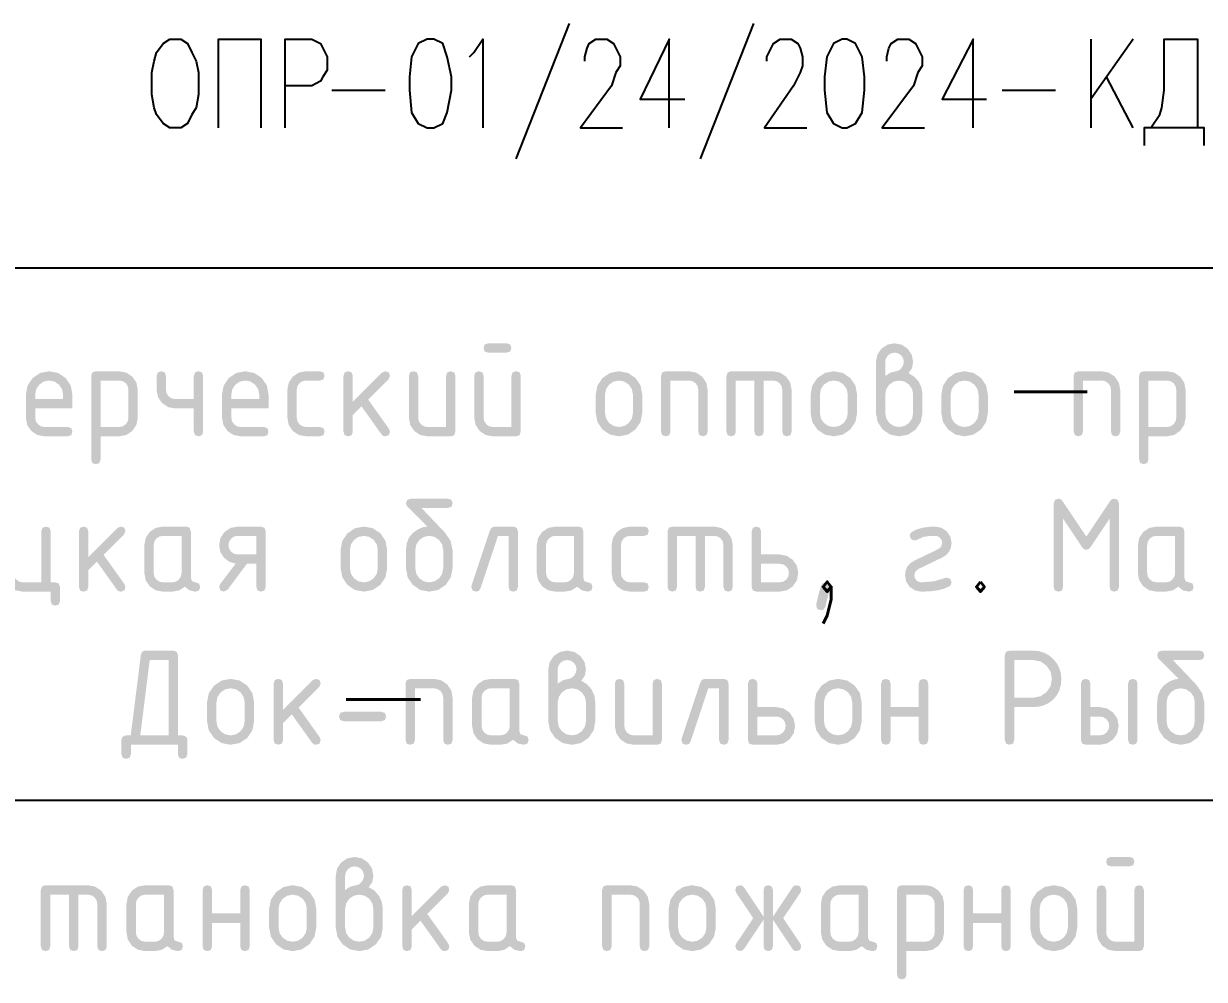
# Model space of a CAD drawing. Header units: millimetres. Extents: x 0 to 420, y 0 to 297.
# Drawn here: x 361.11 to 383.63, y 18.68 to 36.91 of the extents above; entities that cross this region are included whole.
import ezdxf

# ---------------------------------------------------------------- set-up
doc = ezdxf.new("R2010")
doc.units = ezdxf.units.MM
doc.layers.get('0').update_dxf_attribs({"linetype": 'CONTINUOUS'})
doc.styles.get("Standard").update_dxf_attribs({"font": 'STANDARD'})

msp = doc.modelspace()

# ---------------------------------------------------------------- hatches: boundary and pattern name
at = {"true_color": 0x000007}
h = msp.add_hatch(color=0, dxfattribs=at)
h.paths.add_polyline_path([(370.592507, 30.193639), (370.592507, 29.129793), (370.570252, 29.063096), (370.503761, 29.041048), (370.060033, 29.041048), (369.922505, 29.066679), (369.808128, 29.143574), (369.731233, 29.25802), (369.705602, 29.39603), (369.705602, 30.193639), (369.72765, 30.260129), (369.794347, 30.282384), (369.860838, 30.260129), (369.883093, 30.193639), (369.883093, 29.39603), (369.896046, 29.3283), (369.935458, 29.270904), (369.992578, 29.231492), (370.060033, 29.218539), (370.415016, 29.218539), (370.415016, 30.193639), (370.437064, 30.260129), (370.503761, 30.282384), (370.570252, 30.260129)], flags=0)
h.paths.add_polyline_path([(370.324616, 30.637367), (369.971287, 30.637367), (369.905073, 30.659416), (369.883093, 30.726113), (369.905073, 30.792603), (369.971287, 30.814858), (370.324616, 30.814858), (370.391107, 30.792603), (370.413362, 30.726113), (370.391107, 30.659416)], flags=0)
h = msp.add_hatch(color=0, dxfattribs=at)
h.paths.add_polyline_path([(377.543505, 30.193639), (377.651405, 30.260129), (377.750211, 30.282384), (377.803058, 30.297749), (377.852185, 30.34412), (377.88643, 30.401998), (377.897936, 30.459876), (377.88512, 30.528984), (377.846673, 30.586104), (377.789554, 30.624551), (377.720445, 30.637367), (377.651819, 30.624276), (377.594768, 30.585553), (377.556321, 30.528089), (377.543505, 30.459876)], flags=0)
h.paths.add_polyline_path([(377.986682, 30.246004), (378.096305, 30.179789), (378.18071, 30.083396), (378.234798, 29.966469), (378.252919, 29.839207), (378.252919, 29.484225), (378.220328, 29.313072), (378.122832, 29.170032), (377.979447, 29.073294), (377.809191, 29.041048), (377.638038, 29.073363), (377.494998, 29.170583), (377.39826, 29.313555), (377.366013, 29.484225), (377.366013, 30.459876), (377.391714, 30.597404), (377.469091, 30.711781), (377.583606, 30.788951), (377.720445, 30.814858), (377.857973, 30.788882), (377.97235, 30.71123), (378.04952, 30.596301), (378.075428, 30.459876), (378.053172, 30.339091)], flags=0)
h.paths.add_polyline_path([(378.075428, 29.484225), (378.075428, 29.839207), (378.055997, 29.941251), (377.997706, 30.027172), (377.911717, 30.085738), (377.809191, 30.105444), (377.706251, 30.085738), (377.620675, 30.027172), (377.56266, 29.941251), (377.543505, 29.839207), (377.543505, 29.484225), (377.56266, 29.381285), (377.620675, 29.295709), (377.706251, 29.237694), (377.809191, 29.218539), (377.911717, 29.237969), (377.997706, 29.29626), (378.055997, 29.382181)], flags=0)
h = msp.add_hatch(color=0, dxfattribs=at)
h.paths.add_polyline_path([(361.5982, 30.105444), (361.495949, 30.085738), (361.410235, 30.027172), (361.351944, 29.941251), (361.332514, 29.839207), (361.332514, 29.750462), (361.864437, 29.750462), (361.864437, 29.839207), (361.844731, 29.941251), (361.786164, 30.027172), (361.700244, 30.085738)], flags=0)
h.paths.add_polyline_path([(361.332514, 29.57297), (361.332514, 29.39603), (361.345468, 29.3283), (361.384879, 29.270904), (361.441999, 29.231492), (361.509454, 29.218539), (361.953182, 29.218539), (362.019673, 29.196284), (362.041928, 29.129793), (362.019673, 29.063096), (361.953182, 29.041048), (361.509454, 29.041048), (361.371926, 29.066679), (361.257549, 29.143574), (361.180654, 29.25802), (361.155023, 29.39603), (361.155023, 29.839207), (361.187338, 30.009464), (361.284558, 30.152849), (361.42753, 30.249863), (361.5982, 30.282384), (361.770317, 30.250207), (361.913495, 30.153951), (362.009751, 30.011255), (362.041928, 29.839207), (362.041928, 29.57297)], flags=0)
h = msp.add_hatch(color=0, dxfattribs=at)
h.paths.add_polyline_path([(362.401809, 30.193639), (362.423858, 30.260129), (362.490555, 30.282384), (362.933732, 30.282384), (363.07126, 30.256477), (363.185637, 30.179307), (363.262808, 30.065206), (363.288715, 29.927953), (363.288715, 29.39603), (363.262808, 29.258709), (363.185637, 29.144125), (363.07126, 29.066748), (362.933732, 29.041048), (362.579301, 29.041048), (362.579301, 28.59787), (362.557045, 28.53138), (362.490555, 28.509125), (362.423858, 28.53138), (362.401809, 28.59787)], flags=0)
h.paths.add_polyline_path([(362.579301, 30.105444), (362.579301, 29.218539), (362.933732, 29.218539), (363.001945, 29.231355), (363.059409, 29.269802), (363.098132, 29.327128), (363.111223, 29.39603), (363.111223, 29.927953), (363.098408, 29.996855), (363.05996, 30.054181), (363.002841, 30.092628), (362.933732, 30.105444)], flags=0)
for points in [[(364.535501, 30.193639), (364.535501, 29.129793), (364.513246, 29.063096), (364.446756, 29.041048), (364.380059, 29.063096), (364.35801, 29.129793), (364.35801, 29.57297), (364.003027, 29.57297), (363.86736, 29.598326), (363.752776, 29.674945), (363.674641, 29.787806), (363.648596, 29.921338), (363.648596, 30.193639), (363.670645, 30.260129), (363.737342, 30.282384), (363.803832, 30.260129), (363.826087, 30.193639), (363.826087, 29.927953), (363.839041, 29.860222), (363.878453, 29.802827), (363.935572, 29.763415), (364.003027, 29.750462), (364.35801, 29.750462), (364.35801, 30.193639), (364.380059, 30.260129), (364.446756, 30.282384), (364.513246, 30.260129)], [(366.319661, 29.927953), (366.319661, 29.39603), (366.332614, 29.3283), (366.372026, 29.270904), (366.429146, 29.231492), (366.496601, 29.218539), (366.762838, 29.218539), (366.829328, 29.196284), (366.851583, 29.129793), (366.829328, 29.063096), (366.762838, 29.041048), (366.496601, 29.041048), (366.359072, 29.066679), (366.244695, 29.143574), (366.167801, 29.25802), (366.142169, 29.39603), (366.142169, 29.927953), (366.167801, 30.065206), (366.244695, 30.179307), (366.359072, 30.256477), (366.496601, 30.282384), (366.762838, 30.282384), (366.829328, 30.260129), (366.851583, 30.193639), (366.829328, 30.127424), (366.762838, 30.105444), (366.496601, 30.105444), (366.427974, 30.092353), (366.370924, 30.05363), (366.332476, 29.996166)], [(367.38952, 29.699199), (367.946798, 30.257028), (368.010188, 30.282384), (368.076678, 30.260129), (368.098934, 30.193639), (368.071924, 30.131903), (367.682215, 29.742193), (368.081295, 29.181056), (368.098934, 29.12814), (368.076678, 29.062683), (368.010188, 29.041048), (367.967882, 29.05028), (367.936325, 29.07853), (367.554333, 29.614863), (367.38952, 29.449498), (367.38952, 29.129793), (367.367264, 29.063096), (367.300774, 29.041048), (367.234077, 29.063096), (367.212028, 29.129793), (367.212028, 30.193639), (367.234077, 30.260129), (367.300774, 30.282384), (367.367264, 30.260129), (367.38952, 30.193639)], [(369.34572, 30.193639), (369.34572, 29.129793), (369.323465, 29.063096), (369.256975, 29.041048), (368.813246, 29.041048), (368.675718, 29.066679), (368.561341, 29.143574), (368.484446, 29.25802), (368.458815, 29.39603), (368.458815, 30.193639), (368.480864, 30.260129), (368.547561, 30.282384), (368.614051, 30.260129), (368.636306, 30.193639), (368.636306, 29.39603), (368.64926, 29.3283), (368.688672, 29.270904), (368.745791, 29.231492), (368.813246, 29.218539), (369.168229, 29.218539), (369.168229, 30.193639), (369.190278, 30.260129), (369.256975, 30.282384), (369.323465, 30.260129)], [(373.269034, 29.129793), (373.269034, 30.193639), (373.291083, 30.260129), (373.35778, 30.282384), (373.800957, 30.282384), (373.937382, 30.256408), (374.052311, 30.178756), (374.129963, 30.06431), (374.155939, 29.927953), (374.155939, 29.129793), (374.133684, 29.063096), (374.067194, 29.041048), (374.000497, 29.063096), (373.978448, 29.129793), (373.978448, 29.927953), (373.965632, 29.996855), (373.927185, 30.054181), (373.870065, 30.092628), (373.800957, 30.105444), (373.446525, 30.105444), (373.446525, 29.129793), (373.42427, 29.063096), (373.35778, 29.041048), (373.291083, 29.063096)], [(374.604566, 30.282384), (375.402726, 30.282384), (375.539083, 30.256408), (375.653529, 30.178756), (375.731181, 30.06431), (375.757157, 29.927953), (375.757157, 29.129793), (375.734902, 29.063096), (375.668412, 29.041048), (375.601715, 29.063096), (375.579666, 29.129793), (375.579666, 29.927953), (375.56685, 29.996855), (375.528403, 30.054181), (375.471352, 30.092628), (375.402726, 30.105444), (375.225235, 30.105444), (375.225235, 29.129793), (375.202979, 29.063096), (375.136489, 29.041048), (375.069792, 29.063096), (375.047743, 29.129793), (375.047743, 30.105444), (374.693312, 30.105444), (374.693312, 29.129793), (374.671057, 29.063096), (374.604566, 29.041048), (374.537869, 29.063096), (374.515821, 29.129793), (374.515821, 30.193639), (374.537869, 30.260129)], [(381.136913, 29.129793), (381.136913, 30.193639), (381.158961, 30.260129), (381.225658, 30.282384), (381.668836, 30.282384), (381.805261, 30.256408), (381.92019, 30.178756), (381.997842, 30.06431), (382.023818, 29.927953), (382.023818, 29.129793), (382.001563, 29.063096), (381.935072, 29.041048), (381.868375, 29.063096), (381.846327, 29.129793), (381.846327, 29.927953), (381.833511, 29.996855), (381.795064, 30.054181), (381.737944, 30.092628), (381.668836, 30.105444), (381.314404, 30.105444), (381.314404, 29.129793), (381.292149, 29.063096), (381.225658, 29.041048), (381.158961, 29.063096)], [(381.909704, 27.851398), (381.976194, 27.829143), (381.99845, 27.762652), (381.99845, 26.166333), (381.976194, 26.099636), (381.909704, 26.077587), (381.843007, 26.099636), (381.820958, 26.166333), (381.820958, 27.471059), (381.459912, 26.929215), (381.42112, 26.889045), (381.377781, 26.875747), (381.333477, 26.889045), (381.294548, 26.929215), (380.934604, 27.471059), (380.934604, 26.166333), (380.912349, 26.099636), (380.845858, 26.077587), (380.779161, 26.099636), (380.757113, 26.166333), (380.757113, 27.762652), (380.779161, 27.829143), (380.845858, 27.851398), (380.889267, 27.840236), (380.92358, 27.80675), (381.377781, 27.125447), (381.834739, 27.812262), (381.86602, 27.841545)], [(361.716043, 26.255079), (361.782533, 26.232823), (361.804788, 26.166333), (361.804788, 25.900096), (361.782533, 25.833606), (361.716043, 25.81135), (361.649828, 25.833606), (361.627848, 25.900096), (361.627848, 26.077587), (361.095374, 26.077587), (360.957846, 26.103288), (360.843469, 26.180664), (360.766574, 26.295248), (360.740943, 26.43257), (360.740943, 27.230178), (360.762992, 27.296669), (360.829689, 27.318924), (360.896179, 27.296669), (360.918434, 27.230178), (360.918434, 26.43257), (360.931388, 26.364839), (360.9708, 26.307444), (361.027919, 26.268032), (361.095374, 26.255079), (361.450357, 26.255079), (361.450357, 27.230178), (361.472406, 27.296669), (361.539103, 27.318924), (361.605593, 27.296669), (361.627848, 27.230178), (361.627848, 26.255079)], [(362.344913, 26.735738), (362.902192, 27.293568), (362.965581, 27.318924), (363.032072, 27.296669), (363.054327, 27.230178), (363.027318, 27.168442), (362.637608, 26.778733), (363.036688, 26.217596), (363.054327, 26.164679), (363.032072, 26.099222), (362.965581, 26.077587), (362.923276, 26.08682), (362.891719, 26.11507), (362.509726, 26.651402), (362.344913, 26.486038), (362.344913, 26.166333), (362.322658, 26.099636), (362.256167, 26.077587), (362.18947, 26.099636), (362.167422, 26.166333), (362.167422, 27.230178), (362.18947, 27.296669), (362.256167, 27.318924), (362.322658, 27.296669), (362.344913, 27.230178)], [(370.094083, 27.318924), (370.449066, 27.318924), (370.515556, 27.296669), (370.537811, 27.230178), (370.537811, 26.166333), (370.515556, 26.099636), (370.449066, 26.077587), (370.382369, 26.099636), (370.36032, 26.166333), (370.36032, 27.141984), (370.157473, 27.141984), (369.822885, 26.138221), (369.79181, 26.092608), (369.739652, 26.077587), (369.672955, 26.09998), (369.650906, 26.167435), (369.654765, 26.194445), (370.005337, 27.246715), (370.039582, 27.300803)], [(372.501663, 26.964493), (372.501663, 26.43257), (372.514616, 26.364839), (372.554028, 26.307444), (372.611148, 26.268032), (372.678603, 26.255079), (372.94484, 26.255079), (373.01133, 26.232823), (373.033585, 26.166333), (373.01133, 26.099636), (372.94484, 26.077587), (372.678603, 26.077587), (372.541075, 26.103219), (372.426697, 26.180113), (372.349803, 26.294559), (372.324171, 26.43257), (372.324171, 26.964493), (372.349803, 27.101745), (372.426697, 27.215847), (372.541075, 27.293017), (372.678603, 27.318924), (372.94484, 27.318924), (373.01133, 27.296669), (373.033585, 27.230178), (373.01133, 27.163964), (372.94484, 27.141984), (372.678603, 27.141984), (372.609976, 27.128893), (372.552926, 27.09017), (372.514478, 27.032706)], [(373.482776, 27.318924), (374.280936, 27.318924), (374.417293, 27.292948), (374.531739, 27.215296), (374.609391, 27.100849), (374.635367, 26.964493), (374.635367, 26.166333), (374.613112, 26.099636), (374.546622, 26.077587), (374.479925, 26.099636), (374.457876, 26.166333), (374.457876, 26.964493), (374.44506, 27.033395), (374.406613, 27.090721), (374.349562, 27.129168), (374.280936, 27.141984), (374.103444, 27.141984), (374.103444, 26.166333), (374.081189, 26.099636), (374.014699, 26.077587), (373.948002, 26.099636), (373.925953, 26.166333), (373.925953, 27.141984), (373.571522, 27.141984), (373.571522, 26.166333), (373.549266, 26.099636), (373.482776, 26.077587), (373.416079, 26.099636), (373.39403, 26.166333), (373.39403, 27.230178), (373.416079, 27.296669)], [(378.718822, 26.343824), (378.785312, 26.321569), (378.807567, 26.255079), (378.79489, 26.209603), (378.757407, 26.175704), (378.660582, 26.1327), (378.540504, 26.102047), (378.397274, 26.083694), (378.230996, 26.077587), (378.11152, 26.100049), (378.011061, 26.167987), (377.943124, 26.268446), (377.920662, 26.387921), (377.931729, 26.478665), (377.964966, 26.555766), (378.020423, 26.619225), (378.098153, 26.669041), (378.557316, 26.89063), (378.611886, 26.937414), (378.630076, 27.00859), (378.620223, 27.059439), (378.59094, 27.102848), (378.547532, 27.132131), (378.496682, 27.141984), (378.364666, 27.137092), (378.272337, 27.122691), (378.139495, 27.063711), (378.098153, 27.053238), (378.035866, 27.079697), (378.009408, 27.141984), (378.021052, 27.185392), (378.056261, 27.219705), (378.14213, 27.263113), (378.244225, 27.294119), (378.362444, 27.312723), (378.496682, 27.318924), (378.616158, 27.296186), (378.716617, 27.227974), (378.78483, 27.12779), (378.807567, 27.00859), (378.796319, 26.917932), (378.762643, 26.84102), (378.706643, 26.777751), (378.628423, 26.728021), (378.173119, 26.508638), (378.116826, 26.460268), (378.098153, 26.387921), (378.107731, 26.336658), (378.136738, 26.293664), (378.179733, 26.264656), (378.230996, 26.255079), (378.474013, 26.275405), (378.685198, 26.336658)], [(376.403519, 26.255079), (376.469527, 26.233168), (376.491713, 26.167435), (376.486029, 26.139211), (376.468976, 26.066907), (376.440554, 25.950472), (376.400763, 25.789853), (376.370997, 25.739486), (376.314773, 25.722605), (376.248076, 25.74486), (376.226027, 25.81135), (376.231721, 25.857773), (376.248834, 25.935925), (376.27742, 26.04591), (376.317529, 26.18783), (376.348122, 26.238198)], [(366.059033, 23.823431), (366.623478, 24.387875), (366.687419, 24.413782), (366.754667, 24.391182), (366.777267, 24.323934), (366.750257, 24.261647), (366.355587, 23.866977), (366.759628, 23.298123), (366.777267, 23.244655), (366.754667, 23.17844), (366.687419, 23.15646), (366.644837, 23.165969), (366.613005, 23.194494), (366.226052, 23.737441), (366.059033, 23.570423), (366.059033, 23.246308), (366.036433, 23.178853), (365.969185, 23.15646), (365.90173, 23.178853), (365.879337, 23.246308), (365.879337, 24.323934), (365.90173, 24.391182), (365.969185, 24.413782), (366.036433, 24.391182), (366.059033, 24.323934)], [(368.395625, 23.246308), (368.395625, 24.323934), (368.418018, 24.391182), (368.485473, 24.413782), (368.934713, 24.413782), (369.072724, 24.387462), (369.188824, 24.309051), (369.267234, 24.192883), (369.293554, 24.05439), (369.293554, 23.246308), (369.270955, 23.178853), (369.203706, 23.15646), (369.136251, 23.178853), (369.113858, 23.246308), (369.113858, 24.05439), (369.100767, 24.124532), (369.062044, 24.182272), (369.00458, 24.220995), (368.934713, 24.234086), (368.575321, 24.234086), (368.575321, 23.246308), (368.552721, 23.178853), (368.485473, 23.15646), (368.418018, 23.178853)], [(373.28486, 24.323934), (373.28486, 23.246308), (373.262261, 23.178853), (373.195012, 23.15646), (372.746323, 23.15646), (372.606935, 23.182505), (372.49111, 23.26064), (372.412976, 23.376464), (372.386931, 23.515853), (372.386931, 24.323934), (372.409324, 24.391182), (372.476779, 24.413782), (372.544027, 24.391182), (372.566627, 24.323934), (372.566627, 23.515853), (372.579856, 23.447088), (372.619544, 23.389073), (372.677559, 23.349386), (372.746323, 23.336156), (373.105164, 23.336156), (373.105164, 24.323934), (373.127557, 24.391182), (373.195012, 24.413782), (373.262261, 24.391182)], [(374.10562, 24.413782), (374.464462, 24.413782), (374.53171, 24.391182), (374.55431, 24.323934), (374.55431, 23.246308), (374.53171, 23.178853), (374.464462, 23.15646), (374.397007, 23.178853), (374.374614, 23.246308), (374.374614, 24.234086), (374.169561, 24.234086), (373.830564, 23.217645), (373.799145, 23.171756), (373.746228, 23.15646), (373.678773, 23.179198), (373.65638, 23.247411), (373.660239, 23.274972), (374.015772, 24.340471), (374.050154, 24.395317)], [(377.644424, 23.695549), (377.644424, 23.246308), (377.621824, 23.178853), (377.554576, 23.15646), (377.487121, 23.178853), (377.464728, 23.246308), (377.464728, 24.323934), (377.487121, 24.391182), (377.554576, 24.413782), (377.621824, 24.391182), (377.644424, 24.323934), (377.644424, 23.875245), (378.182961, 23.875245), (378.182961, 24.323934), (378.205354, 24.391182), (378.272809, 24.413782), (378.340058, 24.391182), (378.362657, 24.323934), (378.362657, 23.246308), (378.340058, 23.178853), (378.272809, 23.15646), (378.205354, 23.178853), (378.182961, 23.246308), (378.182961, 23.695549)], [(367.934257, 23.605701), (367.216024, 23.605701), (367.148569, 23.628094), (367.126176, 23.695549), (367.148569, 23.762797), (367.216024, 23.785397), (367.934257, 23.785397), (368.001505, 23.762797), (368.024105, 23.695549), (368.001505, 23.628094)], [(361.529932, 20.476655), (362.338013, 20.476655), (362.476506, 20.450335), (362.592675, 20.371924), (362.671085, 20.255756), (362.697406, 20.117263), (362.697406, 19.309181), (362.674806, 19.241726), (362.607557, 19.219333), (362.540102, 19.241726), (362.517709, 19.309181), (362.517709, 20.117263), (362.504618, 20.187405), (362.465895, 20.245145), (362.408155, 20.283868), (362.338013, 20.296959), (362.158317, 20.296959), (362.158317, 19.309181), (362.135717, 19.241726), (362.068469, 19.219333), (362.001496, 19.241726), (361.979172, 19.309181), (361.979172, 20.296959), (361.61978, 20.296959), (361.61978, 19.309181), (361.59718, 19.241726), (361.529932, 19.219333), (361.462477, 19.241726), (361.440083, 19.309181), (361.440083, 20.386807), (361.462477, 20.454055)], [(364.704738, 19.758422), (364.704738, 19.309181), (364.682138, 19.241726), (364.61489, 19.219333), (364.547435, 19.241726), (364.525042, 19.309181), (364.525042, 20.386807), (364.547435, 20.454055), (364.61489, 20.476655), (364.682138, 20.454055), (364.704738, 20.386807), (364.704738, 19.938118), (365.243276, 19.938118), (365.243276, 20.386807), (365.265669, 20.454055), (365.333124, 20.476655), (365.400372, 20.454055), (365.422972, 20.386807), (365.422972, 19.309181), (365.400372, 19.241726), (365.333124, 19.219333), (365.265669, 19.241726), (365.243276, 19.309181), (365.243276, 19.758422)], [(368.513086, 19.886304), (369.07753, 20.450748), (369.141471, 20.476655), (369.20872, 20.454055), (369.23132, 20.386807), (369.20431, 20.32452), (368.80964, 19.92985), (369.213681, 19.360996), (369.23132, 19.307528), (369.20872, 19.241313), (369.141471, 19.219333), (369.09889, 19.228842), (369.067057, 19.257367), (368.680104, 19.800314), (368.513086, 19.633296), (368.513086, 19.309181), (368.490486, 19.241726), (368.423238, 19.219333), (368.355783, 19.241726), (368.33339, 19.309181), (368.33339, 20.386807), (368.355783, 20.454055), (368.423238, 20.476655), (368.490486, 20.454055), (368.513086, 20.386807)], [(372.144552, 19.309181), (372.144552, 20.386807), (372.166945, 20.454055), (372.2344, 20.476655), (372.683641, 20.476655), (372.821651, 20.450335), (372.937751, 20.371924), (373.016161, 20.255756), (373.042482, 20.117263), (373.042482, 19.309181), (373.019882, 19.241726), (372.952634, 19.219333), (372.885179, 19.241726), (372.862786, 19.309181), (372.862786, 20.117263), (372.849694, 20.187405), (372.810972, 20.245145), (372.753507, 20.283868), (372.683641, 20.296959), (372.324248, 20.296959), (372.324248, 19.309181), (372.301649, 19.241726), (372.2344, 19.219333), (372.166945, 19.241726)], [(375.222539, 19.819607), (374.848264, 19.259021), (374.816363, 19.229255), (374.773299, 19.219333), (374.709909, 19.245792), (374.683451, 19.309181), (374.698334, 19.359342), (375.026307, 19.84827), (374.698334, 20.336647), (374.683451, 20.386807), (374.705844, 20.454055), (374.773299, 20.476655), (374.816363, 20.466802), (374.848264, 20.437519), (375.222539, 19.876382), (375.222539, 20.386807), (375.244864, 20.454055), (375.311836, 20.476655), (375.379084, 20.454055), (375.401684, 20.386807), (375.401684, 19.876382), (375.775959, 20.437519), (375.807448, 20.466802), (375.850925, 20.476655), (375.918173, 20.454055), (375.940773, 20.386807), (375.92589, 20.336647), (375.597917, 19.84827), (375.92589, 19.359342), (375.940773, 19.309181), (375.918173, 19.241726), (375.850925, 19.219333), (375.807448, 19.229255), (375.775959, 19.259021), (375.401684, 19.819607), (375.401684, 19.309181), (375.379084, 19.241726), (375.311836, 19.219333), (375.244864, 19.241726), (375.222539, 19.309181)], [(379.217555, 19.758422), (379.217555, 19.309181), (379.194955, 19.241726), (379.127707, 19.219333), (379.060252, 19.241726), (379.037859, 19.309181), (379.037859, 20.386807), (379.060252, 20.454055), (379.127707, 20.476655), (379.194955, 20.454055), (379.217555, 20.386807), (379.217555, 19.938118), (379.756092, 19.938118), (379.756092, 20.386807), (379.778485, 20.454055), (379.84594, 20.476655), (379.913189, 20.454055), (379.935788, 20.386807), (379.935788, 19.309181), (379.913189, 19.241726), (379.84594, 19.219333), (379.778485, 19.241726), (379.756092, 19.309181), (379.756092, 19.758422)]]:
    msp.add_hatch(color=0, dxfattribs=at).paths.add_polyline_path(points, flags=0)
h = msp.add_hatch(color=0, dxfattribs=at)
h.paths.add_polyline_path([(365.33856, 30.105444), (365.236309, 30.085738), (365.150595, 30.027172), (365.092304, 29.941251), (365.072874, 29.839207), (365.072874, 29.750462), (365.604797, 29.750462), (365.604797, 29.839207), (365.585091, 29.941251), (365.526524, 30.027172), (365.440603, 30.085738)], flags=0)
h.paths.add_polyline_path([(365.072874, 29.57297), (365.072874, 29.39603), (365.085827, 29.3283), (365.125239, 29.270904), (365.182359, 29.231492), (365.249814, 29.218539), (365.693542, 29.218539), (365.760033, 29.196284), (365.782288, 29.129793), (365.760033, 29.063096), (365.693542, 29.041048), (365.249814, 29.041048), (365.112286, 29.066679), (364.997909, 29.143574), (364.921014, 29.25802), (364.895383, 29.39603), (364.895383, 29.839207), (364.927698, 30.009464), (365.024918, 30.152849), (365.16789, 30.249863), (365.33856, 30.282384), (365.510677, 30.250207), (365.653855, 30.153951), (365.750111, 30.011255), (365.782288, 29.839207), (365.782288, 29.57297)], flags=0)
h = msp.add_hatch(color=0, dxfattribs=at)
h.paths.add_polyline_path([(372.022247, 29.484225), (372.022247, 29.839207), (372.054562, 30.009464), (372.151783, 30.152849), (372.294754, 30.249863), (372.465424, 30.282384), (372.637541, 30.250207), (372.780719, 30.153951), (372.876975, 30.011255), (372.909153, 29.839207), (372.909153, 29.484225), (372.876562, 29.313555), (372.779066, 29.170583), (372.635681, 29.073363), (372.465424, 29.041048), (372.294754, 29.073363), (372.151783, 29.170583), (372.054562, 29.313555)], flags=0)
h.paths.add_polyline_path([(372.731661, 29.484225), (372.731661, 29.839207), (372.711955, 29.941251), (372.653389, 30.027172), (372.567468, 30.085738), (372.465424, 30.105444), (372.363174, 30.085738), (372.27746, 30.027172), (372.219169, 29.941251), (372.199739, 29.839207), (372.199739, 29.484225), (372.218893, 29.381285), (372.276909, 29.295709), (372.362485, 29.237694), (372.465424, 29.218539), (372.567468, 29.237969), (372.653389, 29.29626), (372.711955, 29.382181)], flags=0)
h = msp.add_hatch(color=0, dxfattribs=at)
h.paths.add_polyline_path([(376.119227, 29.484225), (376.119227, 29.839207), (376.151542, 30.009464), (376.248762, 30.152849), (376.391734, 30.249863), (376.562404, 30.282384), (376.734521, 30.250207), (376.877699, 30.153951), (376.973955, 30.011255), (377.006132, 29.839207), (377.006132, 29.484225), (376.973542, 29.313555), (376.876045, 29.170583), (376.732661, 29.073363), (376.562404, 29.041048), (376.391734, 29.073363), (376.248762, 29.170583), (376.151542, 29.313555)], flags=0)
h.paths.add_polyline_path([(376.828641, 29.484225), (376.828641, 29.839207), (376.808935, 29.941251), (376.750368, 30.027172), (376.664448, 30.085738), (376.562404, 30.105444), (376.460154, 30.085738), (376.37444, 30.027172), (376.316149, 29.941251), (376.296718, 29.839207), (376.296718, 29.484225), (376.315873, 29.381285), (376.373888, 29.295709), (376.459464, 29.237694), (376.562404, 29.218539), (376.664448, 29.237969), (376.750368, 29.29626), (376.808935, 29.382181)], flags=0)
h = msp.add_hatch(color=0, dxfattribs=at)
h.paths.add_polyline_path([(378.6128, 29.484225), (378.6128, 29.839207), (378.645115, 30.009464), (378.742336, 30.152849), (378.885307, 30.249863), (379.055977, 30.282384), (379.228094, 30.250207), (379.371272, 30.153951), (379.467528, 30.011255), (379.499706, 29.839207), (379.499706, 29.484225), (379.467115, 29.313555), (379.369619, 29.170583), (379.226234, 29.073363), (379.055977, 29.041048), (378.885307, 29.073363), (378.742336, 29.170583), (378.645115, 29.313555)], flags=0)
h.paths.add_polyline_path([(379.322214, 29.484225), (379.322214, 29.839207), (379.302508, 29.941251), (379.243942, 30.027172), (379.158021, 30.085738), (379.055977, 30.105444), (378.953727, 30.085738), (378.868013, 30.027172), (378.809722, 29.941251), (378.790291, 29.839207), (378.790291, 29.484225), (378.809446, 29.381285), (378.867462, 29.295709), (378.953038, 29.237694), (379.055977, 29.218539), (379.158021, 29.237969), (379.243942, 29.29626), (379.302508, 29.382181)], flags=0)
h = msp.add_hatch(color=0, dxfattribs=at)
h.paths.add_polyline_path([(382.383699, 30.193639), (382.405748, 30.260129), (382.472445, 30.282384), (382.915622, 30.282384), (383.05315, 30.256477), (383.167528, 30.179307), (383.244698, 30.065206), (383.270605, 29.927953), (383.270605, 29.39603), (383.244698, 29.258709), (383.167528, 29.144125), (383.05315, 29.066748), (382.915622, 29.041048), (382.561191, 29.041048), (382.561191, 28.59787), (382.538935, 28.53138), (382.472445, 28.509125), (382.405748, 28.53138), (382.383699, 28.59787)], flags=0)
h.paths.add_polyline_path([(382.561191, 30.105444), (382.561191, 29.218539), (382.915622, 29.218539), (382.983835, 29.231355), (383.041299, 29.269802), (383.080022, 29.327128), (383.093113, 29.39603), (383.093113, 29.927953), (383.080298, 29.996855), (383.04185, 30.054181), (382.984731, 30.092628), (382.915622, 30.105444)], flags=0)
h = msp.add_hatch(color=0, dxfattribs=at)
h.paths.add_polyline_path([(369.291025, 26.875747), (369.291025, 26.520764), (369.258434, 26.350094), (369.160938, 26.207123), (369.017553, 26.109902), (368.847296, 26.077587), (368.676626, 26.109902), (368.533655, 26.207123), (368.436434, 26.350094), (368.404119, 26.520764), (368.404119, 26.875747), (368.418485, 27.000399), (368.461584, 27.107326), (368.533414, 27.19658), (368.633976, 27.268212), (368.725753, 27.306177), (368.810916, 27.318924), (368.421207, 27.708633), (368.404119, 27.760999), (368.426168, 27.828729), (368.492865, 27.851398), (369.203382, 27.851398), (369.269872, 27.829143), (369.292127, 27.762652), (369.269872, 27.695955), (369.203382, 27.673907), (368.699571, 27.673907), (369.145504, 27.204822), (369.254645, 27.045659)], flags=0)
h.paths.add_polyline_path([(369.113533, 26.520764), (369.113533, 26.875747), (369.093827, 26.977791), (369.035261, 27.063711), (368.94934, 27.122278), (368.847296, 27.141984), (368.745046, 27.122278), (368.659332, 27.063711), (368.601041, 26.977791), (368.581611, 26.875747), (368.581611, 26.520764), (368.600765, 26.417825), (368.658781, 26.332249), (368.744357, 26.274233), (368.847296, 26.255079), (368.94934, 26.274509), (369.035261, 26.3328), (369.093827, 26.418721)], flags=0)
h = msp.add_hatch(color=0, dxfattribs=at)
h.paths.add_polyline_path([(364.123622, 27.141984), (363.76864, 27.141984), (363.700013, 27.128893), (363.642963, 27.09017), (363.604515, 27.032706), (363.5917, 26.964493), (363.5917, 26.43257), (363.604653, 26.364839), (363.644065, 26.307444), (363.701185, 26.268032), (363.76864, 26.255079), (363.946131, 26.255079), (364.014344, 26.267894), (364.071808, 26.306342), (364.110531, 26.363668), (364.123622, 26.43257)], flags=0)
h.paths.add_polyline_path([(364.478054, 26.166333), (364.455798, 26.099636), (364.389308, 26.077587), (364.276722, 26.101152), (364.186461, 26.171845), (364.077251, 26.101152), (363.946131, 26.077587), (363.76864, 26.077587), (363.631112, 26.103219), (363.516734, 26.180113), (363.43984, 26.294559), (363.414208, 26.43257), (363.414208, 26.964493), (363.43984, 27.101745), (363.516734, 27.215847), (363.631112, 27.293017), (363.76864, 27.318924), (364.212368, 27.318924), (364.278858, 27.296669), (364.301114, 27.230178), (364.301114, 26.343824), (364.323093, 26.277127), (364.389308, 26.255079), (364.455798, 26.232823)], flags=0)
h = msp.add_hatch(color=0, dxfattribs=at)
h.paths.add_polyline_path([(365.156533, 26.612266), (365.03127, 26.648991), (364.929984, 26.72747), (364.863011, 26.836473), (364.840687, 26.964493), (364.866319, 27.101745), (364.943213, 27.215847), (365.05759, 27.293017), (365.195118, 27.318924), (365.638847, 27.318924), (365.705337, 27.296669), (365.727592, 27.230178), (365.727592, 26.166333), (365.705337, 26.099636), (365.638847, 26.077587), (365.57215, 26.099636), (365.550101, 26.166333), (365.550101, 26.60951), (365.369854, 26.60951), (365.000539, 26.113967), (364.929433, 26.077587), (364.862736, 26.099636), (364.840687, 26.166333), (364.857775, 26.219801)], flags=0)
h.paths.add_polyline_path([(365.018178, 26.964493), (365.031132, 26.896762), (365.070544, 26.839367), (365.127664, 26.799955), (365.195118, 26.787001), (365.550101, 26.787001), (365.550101, 27.141984), (365.195118, 27.141984), (365.126492, 27.128893), (365.069441, 27.09017), (365.030994, 27.032706)], flags=0)
h = msp.add_hatch(color=0, dxfattribs=at)
h.paths.add_polyline_path([(367.157333, 26.520764), (367.157333, 26.875747), (367.189648, 27.046004), (367.286868, 27.189388), (367.42984, 27.286402), (367.60051, 27.318924), (367.772627, 27.286747), (367.915805, 27.190491), (368.012061, 27.047795), (368.044238, 26.875747), (368.044238, 26.520764), (368.011648, 26.350094), (367.914151, 26.207123), (367.770766, 26.109902), (367.60051, 26.077587), (367.42984, 26.109902), (367.286868, 26.207123), (367.189648, 26.350094)], flags=0)
h.paths.add_polyline_path([(367.866747, 26.520764), (367.866747, 26.875747), (367.847041, 26.977791), (367.788474, 27.063711), (367.702554, 27.122278), (367.60051, 27.141984), (367.498259, 27.122278), (367.412545, 27.063711), (367.354254, 26.977791), (367.334824, 26.875747), (367.334824, 26.520764), (367.353979, 26.417825), (367.411994, 26.332249), (367.49757, 26.274233), (367.60051, 26.255079), (367.702554, 26.274509), (367.788474, 26.3328), (367.847041, 26.418721)], flags=0)
h = msp.add_hatch(color=0, dxfattribs=at)
h.paths.add_polyline_path([(371.607107, 27.141984), (371.252124, 27.141984), (371.183498, 27.128893), (371.126447, 27.09017), (371.088, 27.032706), (371.075184, 26.964493), (371.075184, 26.43257), (371.088138, 26.364839), (371.127549, 26.307444), (371.184669, 26.268032), (371.252124, 26.255079), (371.429615, 26.255079), (371.497828, 26.267894), (371.555292, 26.306342), (371.594015, 26.363668), (371.607107, 26.43257)], flags=0)
h.paths.add_polyline_path([(371.961538, 26.166333), (371.939283, 26.099636), (371.872792, 26.077587), (371.760207, 26.101152), (371.669945, 26.171845), (371.560736, 26.101152), (371.429615, 26.077587), (371.252124, 26.077587), (371.114596, 26.103219), (371.000219, 26.180113), (370.923324, 26.294559), (370.897693, 26.43257), (370.897693, 26.964493), (370.923324, 27.101745), (371.000219, 27.215847), (371.114596, 27.293017), (371.252124, 27.318924), (371.695852, 27.318924), (371.762343, 27.296669), (371.784598, 27.230178), (371.784598, 26.343824), (371.806578, 26.277127), (371.872792, 26.255079), (371.939283, 26.232823)], flags=0)
h = msp.add_hatch(color=0, dxfattribs=at)
h.paths.add_polyline_path([(375.884342, 26.43257), (375.858435, 26.294559), (375.781265, 26.180113), (375.666888, 26.103219), (375.529359, 26.077587), (375.086182, 26.077587), (375.019485, 26.099636), (374.997437, 26.166333), (374.997437, 27.230178), (375.019485, 27.296669), (375.086182, 27.318924), (375.152673, 27.296669), (375.174928, 27.230178), (375.174928, 26.787001), (375.529359, 26.787001), (375.666888, 26.761025), (375.781265, 26.683373), (375.858435, 26.568927)], flags=0)
h.paths.add_polyline_path([(375.706851, 26.43257), (375.694035, 26.501196), (375.655588, 26.558247), (375.598468, 26.596694), (375.529359, 26.60951), (375.174928, 26.60951), (375.174928, 26.255079), (375.529359, 26.255079), (375.597572, 26.267894), (375.655037, 26.306342), (375.693759, 26.363668)], flags=0)
h = msp.add_hatch(color=0, dxfattribs=at)
h.paths.add_polyline_path([(383.069933, 27.141984), (382.71495, 27.141984), (382.646324, 27.128893), (382.589273, 27.09017), (382.550826, 27.032706), (382.53801, 26.964493), (382.53801, 26.43257), (382.550964, 26.364839), (382.590376, 26.307444), (382.647496, 26.268032), (382.71495, 26.255079), (382.892442, 26.255079), (382.960655, 26.267894), (383.018119, 26.306342), (383.056842, 26.363668), (383.069933, 26.43257)], flags=0)
h.paths.add_polyline_path([(383.424365, 26.166333), (383.402109, 26.099636), (383.335619, 26.077587), (383.223033, 26.101152), (383.132772, 26.171845), (383.023562, 26.101152), (382.892442, 26.077587), (382.71495, 26.077587), (382.577422, 26.103219), (382.463045, 26.180113), (382.386151, 26.294559), (382.360519, 26.43257), (382.360519, 26.964493), (382.386151, 27.101745), (382.463045, 27.215847), (382.577422, 27.293017), (382.71495, 27.318924), (383.158679, 27.318924), (383.225169, 27.296669), (383.247424, 27.230178), (383.247424, 26.343824), (383.269404, 26.277127), (383.335619, 26.255079), (383.402109, 26.232823)], flags=0)
h = msp.add_hatch(color=0, dxfattribs=at)
h.paths.add_polyline_path([(364.054963, 23.336156), (364.131788, 23.334641), (364.17182, 23.330644), (364.218949, 23.301292), (364.234659, 23.246308), (364.234659, 22.976764), (364.212059, 22.909516), (364.144811, 22.886916), (364.077356, 22.909516), (364.054963, 22.976764), (364.054963, 23.15646), (363.157033, 23.15646), (363.157033, 22.976764), (363.134433, 22.909516), (363.067185, 22.886916), (362.99973, 22.909516), (362.977337, 22.976764), (362.977337, 23.246308), (362.992771, 23.301292), (363.039624, 23.330644), (363.079312, 23.334641), (363.155379, 23.336156), (363.347202, 24.868535), (363.37242, 24.931787), (363.426577, 24.952871), (363.965115, 24.952871), (364.032363, 24.930271), (364.054963, 24.863023)], flags=0)
h.paths.add_polyline_path([(363.875266, 23.336156), (363.875266, 24.773175), (363.516425, 24.773175), (363.336729, 23.336156)], flags=0)
h = msp.add_hatch(color=0, dxfattribs=at)
h.paths.add_polyline_path([(371.297178, 24.323934), (371.406456, 24.391182), (371.50664, 24.413782), (371.560314, 24.429492), (371.610268, 24.476621), (371.644995, 24.534843), (371.65657, 24.593478), (371.643479, 24.663414), (371.604756, 24.72136), (371.546809, 24.760083), (371.476874, 24.773175), (371.407421, 24.760014), (371.349543, 24.720809), (371.310131, 24.662518), (371.297178, 24.593478)], flags=0)
h.paths.add_polyline_path([(371.745867, 24.376851), (371.857075, 24.310016), (371.942651, 24.212589), (371.997221, 24.09394), (372.015411, 23.964542), (372.015411, 23.605701), (371.982476, 23.43193), (371.884222, 23.287098), (371.739115, 23.18912), (371.566722, 23.15646), (371.392951, 23.189189), (371.24812, 23.287649), (371.150141, 23.432619), (371.117482, 23.605701), (371.117482, 24.593478), (371.143595, 24.73266), (371.222212, 24.848691), (371.337968, 24.926826), (371.476874, 24.952871), (371.61578, 24.92655), (371.731535, 24.84814), (371.80967, 24.731971), (371.835715, 24.593478), (371.813115, 24.471109)], flags=0)
h.paths.add_polyline_path([(371.835715, 23.605701), (371.835715, 23.964542), (371.816009, 24.067964), (371.757442, 24.155262), (371.670557, 24.214311), (371.566722, 24.234086), (371.462198, 24.214311), (371.37545, 24.155262), (371.316677, 24.067964), (371.297178, 23.964542), (371.297178, 23.605701), (371.316677, 23.501176), (371.37545, 23.414429), (371.462198, 23.355656), (371.566722, 23.336156), (371.670557, 23.355725), (371.757442, 23.41498), (371.816009, 23.501866)], flags=0)
h = msp.add_hatch(color=0, dxfattribs=at)
h.paths.add_polyline_path([(379.913331, 24.952871), (380.362571, 24.952871), (380.470463, 24.942966), (380.570035, 24.913321), (380.661235, 24.864039), (380.744012, 24.795223), (380.812742, 24.712446), (380.861834, 24.621246), (380.89129, 24.521674), (380.901109, 24.413782), (380.891712, 24.299569), (380.863557, 24.196672), (380.816695, 24.105041), (380.751178, 24.024624), (380.670769, 23.959193), (380.579199, 23.912521), (380.476466, 23.884555), (380.362571, 23.875245), (380.003179, 23.875245), (380.003179, 23.246308), (379.980579, 23.178853), (379.913331, 23.15646), (379.845876, 23.178853), (379.823483, 23.246308), (379.823483, 24.863023), (379.845876, 24.930271)], flags=0)
h.paths.add_polyline_path([(380.003179, 24.773175), (380.003179, 24.05439), (380.362571, 24.05439), (380.501477, 24.080435), (380.617233, 24.15857), (380.695367, 24.274394), (380.721412, 24.413782), (380.695367, 24.552964), (380.617233, 24.668995), (380.501477, 24.74713), (380.362571, 24.773175)], flags=0)
h = msp.add_hatch(color=0, dxfattribs=at)
h.paths.add_polyline_path([(383.626227, 23.964542), (383.626227, 23.605701), (383.593292, 23.432619), (383.495038, 23.287649), (383.349931, 23.189189), (383.177538, 23.15646), (383.004457, 23.189189), (382.859487, 23.287649), (382.761026, 23.432619), (382.728298, 23.605701), (382.728298, 23.964542), (382.742784, 24.091054), (382.786313, 24.199428), (382.858987, 24.289716), (382.960911, 24.361968), (383.053859, 24.400691), (383.140607, 24.413782), (382.745937, 24.808452), (382.728298, 24.861369), (382.750691, 24.929858), (382.818146, 24.952871), (383.538033, 24.952871), (383.605281, 24.930271), (383.627881, 24.863023), (383.605281, 24.795568), (383.538033, 24.773175), (383.027608, 24.773175), (383.479604, 24.298027), (383.589503, 24.137072)], flags=0)
h.paths.add_polyline_path([(383.446531, 23.605701), (383.446531, 23.964542), (383.426756, 24.067964), (383.367707, 24.155262), (383.280478, 24.214311), (383.177538, 24.234086), (383.073703, 24.214311), (382.986818, 24.155262), (382.927562, 24.067964), (382.907994, 23.964542), (382.907994, 23.605701), (382.927493, 23.501176), (382.986266, 23.414429), (383.073014, 23.355656), (383.177538, 23.336156), (383.280478, 23.355725), (383.367707, 23.41498), (383.426756, 23.501866)], flags=0)
h = msp.add_hatch(color=0, dxfattribs=at)
h.paths.add_polyline_path([(364.609888, 23.605701), (364.609888, 23.964542), (364.642616, 24.137417), (364.741077, 24.282593), (364.886047, 24.380847), (365.059128, 24.413782), (365.233106, 24.381192), (365.377731, 24.283695), (365.475227, 24.139001), (365.507818, 23.964542), (365.507818, 23.605701), (365.474882, 23.432619), (365.376628, 23.287649), (365.231521, 23.189189), (365.059128, 23.15646), (364.886047, 23.189189), (364.741077, 23.287649), (364.642616, 23.432619)], flags=0)
h.paths.add_polyline_path([(365.328121, 23.605701), (365.328121, 23.964542), (365.308347, 24.067964), (365.249298, 24.155262), (365.162068, 24.214311), (365.059128, 24.234086), (364.955293, 24.214311), (364.868408, 24.155262), (364.809152, 24.067964), (364.789584, 23.964542), (364.789584, 23.605701), (364.809083, 23.501176), (364.867857, 23.414429), (364.954604, 23.355656), (365.059128, 23.336156), (365.162068, 23.355725), (365.249298, 23.41498), (365.308347, 23.501866)], flags=0)
h = msp.add_hatch(color=0, dxfattribs=at)
h.paths.add_polyline_path([(370.383307, 24.234086), (370.024466, 24.234086), (369.955013, 24.220926), (369.897136, 24.181721), (369.857724, 24.12343), (369.84477, 24.05439), (369.84477, 23.515853), (369.857999, 23.447088), (369.897687, 23.389073), (369.955702, 23.349386), (370.024466, 23.336156), (370.204163, 23.336156), (370.272927, 23.34911), (370.330942, 23.388522), (370.370147, 23.446399), (370.383307, 23.515853)], flags=0)
h.paths.add_polyline_path([(370.7427, 23.246308), (370.7201, 23.178853), (370.652852, 23.15646), (370.538681, 23.180162), (370.447248, 23.25182), (370.336868, 23.180162), (370.204163, 23.15646), (370.024466, 23.15646), (369.885078, 23.182505), (369.769254, 23.26064), (369.691119, 23.376464), (369.665074, 23.515853), (369.665074, 24.05439), (369.691119, 24.193572), (369.769254, 24.309603), (369.885078, 24.387737), (370.024466, 24.413782), (370.473156, 24.413782), (370.540404, 24.391182), (370.563004, 24.323934), (370.563004, 23.426005), (370.585397, 23.35855), (370.652852, 23.336156), (370.7201, 23.313557)], flags=0)
h = msp.add_hatch(color=0, dxfattribs=at)
h.paths.add_polyline_path([(375.823759, 23.515853), (375.797714, 23.376464), (375.719579, 23.26064), (375.603824, 23.182505), (375.464918, 23.15646), (375.015677, 23.15646), (374.948222, 23.178853), (374.925829, 23.246308), (374.925829, 24.323934), (374.948222, 24.391182), (375.015677, 24.413782), (375.082926, 24.391182), (375.105525, 24.323934), (375.105525, 23.875245), (375.464918, 23.875245), (375.603824, 23.848856), (375.719579, 23.769963), (375.797714, 23.653863)], flags=0)
h.paths.add_polyline_path([(375.644063, 23.515853), (375.630971, 23.585788), (375.592249, 23.643735), (375.534784, 23.682457), (375.464918, 23.695549), (375.105525, 23.695549), (375.105525, 23.336156), (375.464918, 23.336156), (375.533682, 23.34911), (375.591697, 23.388522), (375.630903, 23.446399)], flags=0)
h = msp.add_hatch(color=0, dxfattribs=at)
h.paths.add_polyline_path([(376.195278, 23.605701), (376.195278, 23.964542), (376.228007, 24.137417), (376.326468, 24.282593), (376.471437, 24.380847), (376.644519, 24.413782), (376.818496, 24.381192), (376.963121, 24.283695), (377.060618, 24.139001), (377.093208, 23.964542), (377.093208, 23.605701), (377.060273, 23.432619), (376.962019, 23.287649), (376.816912, 23.189189), (376.644519, 23.15646), (376.471437, 23.189189), (376.326468, 23.287649), (376.228007, 23.432619)], flags=0)
h.paths.add_polyline_path([(376.913512, 23.605701), (376.913512, 23.964542), (376.893737, 24.067964), (376.834688, 24.155262), (376.747458, 24.214311), (376.644519, 24.234086), (376.540684, 24.214311), (376.453798, 24.155262), (376.394543, 24.067964), (376.374975, 23.964542), (376.374975, 23.605701), (376.394474, 23.501176), (376.453247, 23.414429), (376.539995, 23.355656), (376.644519, 23.336156), (376.747458, 23.355725), (376.834688, 23.41498), (376.893737, 23.501866)], flags=0)
h = msp.add_hatch(color=0, dxfattribs=at)
h.paths.add_polyline_path([(381.994124, 23.515853), (381.968079, 23.376464), (381.889944, 23.26064), (381.774189, 23.182505), (381.635283, 23.15646), (381.365738, 23.15646), (381.298283, 23.178853), (381.27589, 23.246308), (381.27589, 24.323934), (381.298283, 24.391182), (381.365738, 24.413782), (381.432987, 24.391182), (381.455586, 24.323934), (381.455586, 23.875245), (381.635283, 23.875245), (381.774189, 23.8492), (381.889944, 23.771065), (381.968079, 23.655034)], flags=0)
h.paths.add_polyline_path([(381.814979, 23.515853), (381.801887, 23.585788), (381.763164, 23.643735), (381.705218, 23.682457), (381.635283, 23.695549), (381.455586, 23.695549), (381.455586, 23.336156), (381.635283, 23.336156), (381.704047, 23.34911), (381.762062, 23.388522), (381.80175, 23.446399)], flags=0)
h.paths.add_polyline_path([(382.17382, 24.323934), (382.196213, 24.391182), (382.263668, 24.413782), (382.330916, 24.391182), (382.353516, 24.323934), (382.353516, 23.246308), (382.330916, 23.178853), (382.263668, 23.15646), (382.196213, 23.178853), (382.17382, 23.246308)], flags=0)
h = msp.add_hatch(color=0, dxfattribs=at)
h.paths.add_polyline_path([(367.243637, 20.386807), (367.352915, 20.454055), (367.453099, 20.476655), (367.506773, 20.492365), (367.556727, 20.539494), (367.591454, 20.597716), (367.603029, 20.656351), (367.589938, 20.726287), (367.551215, 20.784233), (367.493268, 20.822956), (367.423333, 20.836048), (367.35388, 20.822887), (367.296002, 20.783682), (367.25659, 20.725391), (367.243637, 20.656351)], flags=0)
h.paths.add_polyline_path([(367.692326, 20.439724), (367.803534, 20.372889), (367.88911, 20.275462), (367.94368, 20.156813), (367.96187, 20.027415), (367.96187, 19.668574), (367.928935, 19.494803), (367.830681, 19.349971), (367.685574, 19.251993), (367.513181, 19.219333), (367.33941, 19.252062), (367.194579, 19.350522), (367.0966, 19.495492), (367.063941, 19.668574), (367.063941, 20.656351), (367.090054, 20.795533), (367.168672, 20.911564), (367.284427, 20.989699), (367.423333, 21.015744), (367.562239, 20.989423), (367.677994, 20.911013), (367.756129, 20.794844), (367.782174, 20.656351), (367.759574, 20.533982)], flags=0)
h.paths.add_polyline_path([(367.782174, 19.668574), (367.782174, 20.027415), (367.762468, 20.130837), (367.703902, 20.218135), (367.617016, 20.277184), (367.513181, 20.296959), (367.408657, 20.277184), (367.321909, 20.218135), (367.263136, 20.130837), (367.243637, 20.027415), (367.243637, 19.668574), (367.263136, 19.56405), (367.321909, 19.477302), (367.408657, 19.418529), (367.513181, 19.399029), (367.617016, 19.418598), (367.703902, 19.477853), (367.762468, 19.564739)], flags=0)
h = msp.add_hatch(color=0, dxfattribs=at)
h.paths.add_polyline_path([(382.474687, 20.386807), (382.474687, 19.309181), (382.452087, 19.241726), (382.384839, 19.219333), (381.93615, 19.219333), (381.796761, 19.245378), (381.680937, 19.323513), (381.602802, 19.439337), (381.576757, 19.578726), (381.576757, 20.386807), (381.59915, 20.454055), (381.666605, 20.476655), (381.733854, 20.454055), (381.756453, 20.386807), (381.756453, 19.578726), (381.769683, 19.509962), (381.80937, 19.451946), (381.867385, 19.412259), (381.93615, 19.399029), (382.294991, 19.399029), (382.294991, 20.386807), (382.317384, 20.454055), (382.384839, 20.476655), (382.452087, 20.454055)], flags=0)
h.paths.add_polyline_path([(382.20404, 20.836048), (381.846301, 20.836048), (381.778846, 20.858441), (381.756453, 20.925896), (381.778846, 20.993144), (381.846301, 21.015744), (382.20404, 21.015744), (382.271288, 20.993144), (382.293888, 20.925896), (382.271288, 20.858441)], flags=0)
h = msp.add_hatch(color=0, dxfattribs=at)
h.paths.add_polyline_path([(363.790868, 20.296959), (363.432027, 20.296959), (363.362574, 20.283799), (363.304696, 20.244594), (363.265284, 20.186303), (363.252331, 20.117263), (363.252331, 19.578726), (363.26556, 19.509962), (363.305247, 19.451946), (363.363263, 19.412259), (363.432027, 19.399029), (363.611723, 19.399029), (363.680487, 19.411983), (363.738503, 19.451395), (363.777708, 19.509272), (363.790868, 19.578726)], flags=0)
h.paths.add_polyline_path([(364.15026, 19.309181), (364.127661, 19.241726), (364.060412, 19.219333), (363.946242, 19.243036), (363.854809, 19.314693), (363.744428, 19.243036), (363.611723, 19.219333), (363.432027, 19.219333), (363.292638, 19.245378), (363.176814, 19.323513), (363.09868, 19.439337), (363.072635, 19.578726), (363.072635, 20.117263), (363.09868, 20.256445), (363.176814, 20.372476), (363.292638, 20.45061), (363.432027, 20.476655), (363.880716, 20.476655), (363.947964, 20.454055), (363.970564, 20.386807), (363.970564, 19.488878), (363.992957, 19.421423), (364.060412, 19.399029), (364.127661, 19.37643)], flags=0)
h = msp.add_hatch(color=0, dxfattribs=at)
h.paths.add_polyline_path([(365.794491, 19.668574), (365.794491, 20.027415), (365.82722, 20.20029), (365.925681, 20.345466), (366.07065, 20.44372), (366.243732, 20.476655), (366.417709, 20.444065), (366.562334, 20.346568), (366.65983, 20.201874), (366.692421, 20.027415), (366.692421, 19.668574), (366.659486, 19.495492), (366.561232, 19.350522), (366.416124, 19.252062), (366.243732, 19.219333), (366.07065, 19.252062), (365.925681, 19.350522), (365.82722, 19.495492)], flags=0)
h.paths.add_polyline_path([(366.512725, 19.668574), (366.512725, 20.027415), (366.49295, 20.130837), (366.433901, 20.218135), (366.346671, 20.277184), (366.243732, 20.296959), (366.139897, 20.277184), (366.053011, 20.218135), (365.993756, 20.130837), (365.974188, 20.027415), (365.974188, 19.668574), (365.993687, 19.56405), (366.05246, 19.477302), (366.139208, 19.418529), (366.243732, 19.399029), (366.346671, 19.418598), (366.433901, 19.477853), (366.49295, 19.564739)], flags=0)
h = msp.add_hatch(color=0, dxfattribs=at)
h.paths.add_polyline_path([(370.321073, 20.296959), (369.962231, 20.296959), (369.892778, 20.283799), (369.834901, 20.244594), (369.795489, 20.186303), (369.782535, 20.117263), (369.782535, 19.578726), (369.795764, 19.509962), (369.835452, 19.451946), (369.893467, 19.412259), (369.962231, 19.399029), (370.141928, 19.399029), (370.210692, 19.411983), (370.268707, 19.451395), (370.307912, 19.509272), (370.321073, 19.578726)], flags=0)
h.paths.add_polyline_path([(370.680465, 19.309181), (370.657865, 19.241726), (370.590617, 19.219333), (370.476446, 19.243036), (370.385014, 19.314693), (370.274633, 19.243036), (370.141928, 19.219333), (369.962231, 19.219333), (369.822843, 19.245378), (369.707019, 19.323513), (369.628884, 19.439337), (369.602839, 19.578726), (369.602839, 20.117263), (369.628884, 20.256445), (369.707019, 20.372476), (369.822843, 20.45061), (369.962231, 20.476655), (370.410921, 20.476655), (370.478169, 20.454055), (370.500769, 20.386807), (370.500769, 19.488878), (370.523162, 19.421423), (370.590617, 19.399029), (370.657865, 19.37643)], flags=0)
h = msp.add_hatch(color=0, dxfattribs=at)
h.paths.add_polyline_path([(373.414002, 19.668574), (373.414002, 20.027415), (373.44673, 20.20029), (373.545191, 20.345466), (373.69016, 20.44372), (373.863242, 20.476655), (374.037219, 20.444065), (374.181844, 20.346568), (374.279341, 20.201874), (374.311931, 20.027415), (374.311931, 19.668574), (374.278996, 19.495492), (374.180742, 19.350522), (374.035635, 19.252062), (373.863242, 19.219333), (373.69016, 19.252062), (373.545191, 19.350522), (373.44673, 19.495492)], flags=0)
h.paths.add_polyline_path([(374.132235, 19.668574), (374.132235, 20.027415), (374.11246, 20.130837), (374.053411, 20.218135), (373.966181, 20.277184), (373.863242, 20.296959), (373.759407, 20.277184), (373.672522, 20.218135), (373.613266, 20.130837), (373.593698, 20.027415), (373.593698, 19.668574), (373.613197, 19.56405), (373.67197, 19.477302), (373.758718, 19.418529), (373.863242, 19.399029), (373.966181, 19.418598), (374.053411, 19.477853), (374.11246, 19.564739)], flags=0)
h = msp.add_hatch(color=0, dxfattribs=at)
h.paths.add_polyline_path([(377.034235, 20.296959), (376.675394, 20.296959), (376.605941, 20.283799), (376.548064, 20.244594), (376.508652, 20.186303), (376.495698, 20.117263), (376.495698, 19.578726), (376.508927, 19.509962), (376.548615, 19.451946), (376.60663, 19.412259), (376.675394, 19.399029), (376.85509, 19.399029), (376.923855, 19.411983), (376.98187, 19.451395), (377.021075, 19.509272), (377.034235, 19.578726)], flags=0)
h.paths.add_polyline_path([(377.393628, 19.309181), (377.371028, 19.241726), (377.30378, 19.219333), (377.189609, 19.243036), (377.098176, 19.314693), (376.987796, 19.243036), (376.85509, 19.219333), (376.675394, 19.219333), (376.536006, 19.245378), (376.420182, 19.323513), (376.342047, 19.439337), (376.316002, 19.578726), (376.316002, 20.117263), (376.342047, 20.256445), (376.420182, 20.372476), (376.536006, 20.45061), (376.675394, 20.476655), (377.124084, 20.476655), (377.191332, 20.454055), (377.213932, 20.386807), (377.213932, 19.488878), (377.236325, 19.421423), (377.30378, 19.399029), (377.371028, 19.37643)], flags=0)
h = msp.add_hatch(color=0, dxfattribs=at)
h.paths.add_polyline_path([(377.768409, 20.386807), (377.790803, 20.454055), (377.858258, 20.476655), (378.307498, 20.476655), (378.446404, 20.45061), (378.562159, 20.372476), (378.640294, 20.256445), (378.666339, 20.117263), (378.666339, 19.578726), (378.640294, 19.439819), (378.562159, 19.324064), (378.446404, 19.245447), (378.307498, 19.219333), (377.948106, 19.219333), (377.948106, 18.770093), (377.925506, 18.702845), (377.858258, 18.680245), (377.790803, 18.702845), (377.768409, 18.770093)], flags=0)
h.paths.add_polyline_path([(377.948106, 20.296959), (377.948106, 19.399029), (378.307498, 19.399029), (378.376262, 19.411983), (378.434278, 19.451395), (378.473483, 19.509272), (378.486643, 19.578726), (378.486643, 20.117263), (378.473552, 20.187405), (378.434829, 20.245145), (378.377365, 20.283868), (378.307498, 20.296959)], flags=0)
h = msp.add_hatch(color=0, dxfattribs=at)
h.paths.add_polyline_path([(380.307308, 19.668574), (380.307308, 20.027415), (380.340036, 20.20029), (380.438497, 20.345466), (380.583467, 20.44372), (380.756548, 20.476655), (380.930526, 20.444065), (381.075151, 20.346568), (381.172647, 20.201874), (381.205238, 20.027415), (381.205238, 19.668574), (381.172303, 19.495492), (381.074048, 19.350522), (380.928941, 19.252062), (380.756548, 19.219333), (380.583467, 19.252062), (380.438497, 19.350522), (380.340036, 19.495492)], flags=0)
h.paths.add_polyline_path([(381.025541, 19.668574), (381.025541, 20.027415), (381.005767, 20.130837), (380.946718, 20.218135), (380.859488, 20.277184), (380.756548, 20.296959), (380.652713, 20.277184), (380.565828, 20.218135), (380.506572, 20.130837), (380.487004, 20.027415), (380.487004, 19.668574), (380.506503, 19.56405), (380.565277, 19.477302), (380.652024, 19.418529), (380.756548, 19.399029), (380.859488, 19.418598), (380.946718, 19.477853), (381.005767, 19.564739)], flags=0)

# ---------------------------------------------------------------- linework, layer by layer
at = {"color": 0, "true_color": 0x000007}
for points in [[(371.517334, 36.914667), (370.501334, 34.332333)], [(375.031, 36.914667), (374.015, 34.332333)], [(364.828667, 34.925), (364.828667, 36.618333), (365.633, 36.618333), (365.633, 34.925)], [(366.098667, 34.925), (366.098667, 36.618333), (366.606667, 36.618333), (366.776, 36.533667), (366.818334, 36.449), (366.903, 36.279667), (366.903, 36.025667), (366.818334, 35.898667), (366.776, 35.814), (366.606667, 35.729333), (366.098667, 35.729333)], [(369.612334, 36.279667), (369.697, 36.364333), (369.866334, 36.618333), (369.866334, 34.925)], [(371.813667, 36.195), (371.813667, 36.279667), (371.856, 36.449), (371.898334, 36.533667), (372.025334, 36.618333), (372.237, 36.618333), (372.364, 36.533667), (372.406334, 36.449), (372.491, 36.279667), (372.491, 36.110333), (372.406334, 35.983333), (372.321667, 35.729333), (371.729, 34.925), (372.533334, 34.925)], [(373.422334, 34.925), (373.422334, 36.618333), (372.872, 35.475333), (373.718667, 35.475333)], [(375.285, 36.195), (375.285, 36.279667), (375.369667, 36.449), (375.412, 36.533667), (375.539, 36.618333), (375.750667, 36.618333), (375.877667, 36.533667), (375.92, 36.449), (375.962334, 36.279667), (375.962334, 36.110333), (375.92, 35.983333), (375.793, 35.729333), (375.242667, 34.925), (376.047, 34.925)], [(377.571, 36.195), (377.571, 36.279667), (377.613334, 36.449), (377.655667, 36.533667), (377.782667, 36.618333), (377.994334, 36.618333), (378.121334, 36.533667), (378.163667, 36.449), (378.248334, 36.279667), (378.248334, 36.110333), (378.163667, 35.983333), (378.079, 35.729333), (377.486334, 34.925), (378.290667, 34.925)], [(379.222, 34.925), (379.222, 36.618333), (378.629333, 35.475333), (379.476, 35.475333)], [(382.27, 36.618333), (381.465667, 35.475333)], [(381.465667, 36.618333), (381.465667, 34.925)], [(382.608667, 34.925), (382.778, 35.179), (382.820333, 35.306), (382.862667, 35.644667), (382.862667, 36.618333), (383.497667, 36.618333), (383.497667, 34.925)], [(382.27, 34.925), (381.762, 35.898667)], [(366.987667, 35.644667), (368.003667, 35.644667)], [(379.772333, 35.644667), (380.788333, 35.644667)], [(383.624667, 34.586333), (383.624667, 34.925), (382.481667, 34.925), (382.481667, 34.586333)], [(336.973334, 32.258), (418.338, 32.258)], [(292.862001, 22.098), (418.338, 22.098)]]:
    msp.add_lwpolyline(points, dxfattribs=at)
for points in [[(363.897334, 36.618333), (364.109, 36.618333), (364.236, 36.533667), (364.320667, 36.364333), (364.405334, 36.195), (364.447667, 35.983333), (364.447667, 35.56), (364.405334, 35.306), (364.320667, 35.179), (364.236, 35.009667), (364.109, 34.925), (363.897334, 34.925), (363.770334, 35.009667), (363.643334, 35.179), (363.601, 35.306), (363.558667, 35.56), (363.558667, 35.983333), (363.601, 36.195), (363.643334, 36.364333), (363.770334, 36.533667)], [(368.808, 36.618333), (368.638667, 36.533667), (368.511667, 36.279667), (368.469334, 35.898667), (368.469334, 35.644667), (368.511667, 35.221333), (368.638667, 35.009667), (368.808, 34.925), (368.935, 34.925), (369.104334, 35.009667), (369.189, 35.221333), (369.273667, 35.644667), (369.273667, 35.898667), (369.189, 36.279667), (369.104334, 36.533667), (368.935, 36.618333)], [(376.724334, 36.618333), (376.555, 36.533667), (376.428, 36.279667), (376.385667, 35.898667), (376.385667, 35.644667), (376.428, 35.221333), (376.555, 35.009667), (376.724334, 34.925), (376.809, 34.925), (376.978334, 35.009667), (377.105334, 35.221333), (377.147667, 35.644667), (377.147667, 35.898667), (377.105334, 36.279667), (376.978334, 36.533667), (376.809, 36.618333)]]:
    msp.add_lwpolyline(points, close=True, dxfattribs=at)

# ---------------------------------------------------------------- texts
at = {"color": 0, "true_color": 0x000007, "attachment_point": 1}
for s, insert, char_height, width in [('-', (379.689348, 31.025521), 1.984469, 0.8819862), (', ', (376.048537, 28.06205), 1.984469, 0.11024828), ('-', (366.946491, 25.177008), 2.02054, 0.89801776)]:
    msp.add_mtext(s, dxfattribs=dict(at, insert=insert, char_height=char_height, width=width))
at = {"color": 0, "true_color": 0x000007, "insert": (378.970908, 28.06205), "char_height": 1.984469, "attachment_point": 1}
msp.add_mtext('. ', dxfattribs=at)

doc.saveas('drawing.dxf')
